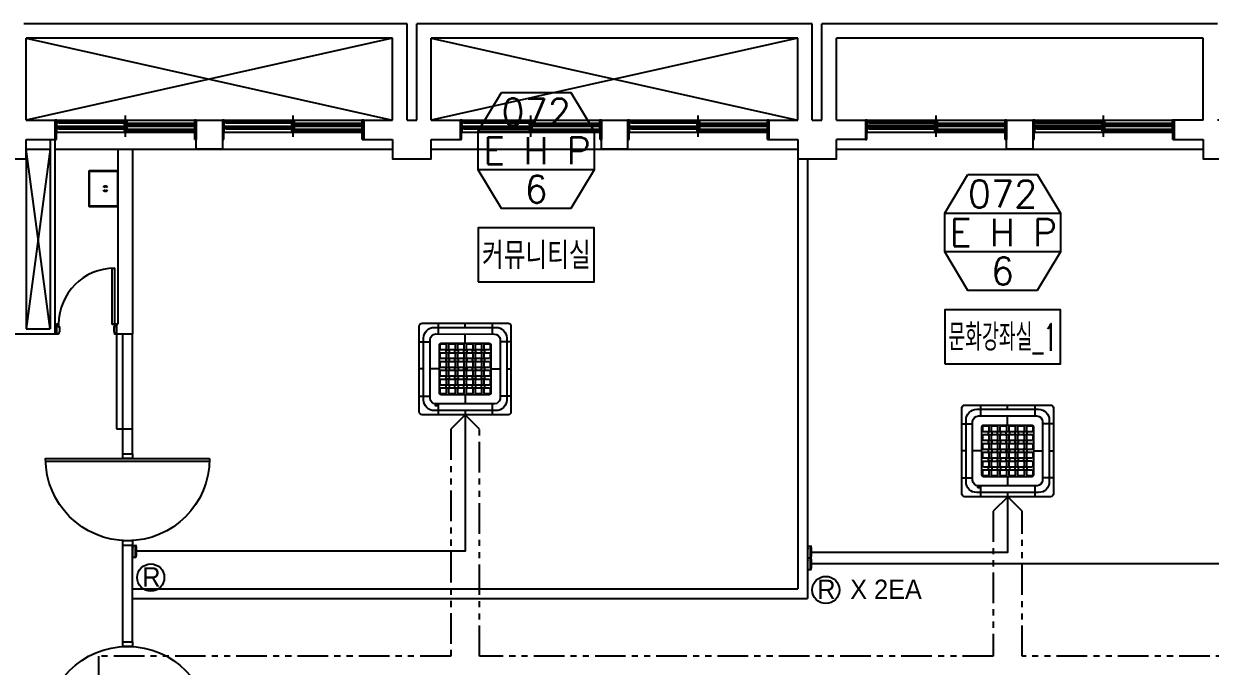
# Model space of a CAD drawing. Header units: millimetres. Extents: x -56261 to 196039, y 9480 to 100001.
# Drawn here: x 125410 to 137708, y 53523 to 60179 of the extents above; entities that cross this region are included whole.
import ezdxf
from ezdxf.enums import TextEntityAlignment as Align
from ezdxf.lldxf.tags import DXFTag

# ---------------------------------------------------------------- set-up
doc = ezdxf.new("R2010")
doc.units = ezdxf.units.MM
doc.linetypes.add('PHANTOM', pattern=[25, 20, -1, 1, -1, 1, -1])
doc.linetypes.add('PHANTOM2', pattern=[31.75, 15.875, -3.175, 3.175, -3.175, 3.175, -3.175])
for name, color, linetype in [('DVM_INDOOR', 7, 'Continuous'), ('DVM_INOUT_MARK', 2, 'Continuous'), ('DVM_INOUT_NAME', 7, 'Continuous'), ('PLAN', 9, 'Continuous'), ('SS-유선리모컨', 171, 'Continuous'), ('SS-제어선', 61, 'PHANTOM'), ('SS-통신선', 181, 'CENTER2')]:
    doc.layers.add(name, color=color, linetype=linetype)
doc.styles.add('DVM_DEFAULT', font='romans.shx', dxfattribs={"bigfont": 'whgtxt.shx'})
doc.styles.add('삼성전자', font='')
doc.styles.get('삼성전자').set_extended_font_data('Gulim')
tags = doc.linetypes.add('CENTER2', pattern=[28.575, 19.05, -3.175, 3.175, -3.175]).pattern_tags.tags
tags[10:11] = [DXFTag(74, 4), DXFTag(75, 0), DXFTag(340, '0'), DXFTag(46, 1.0), DXFTag(50, 0.0), DXFTag(44, 0.0), DXFTag(45, 0.0)]
tags[8:9] = [DXFTag(74, 4), DXFTag(75, 0), DXFTag(340, '0'), DXFTag(46, 1.0), DXFTag(50, 0.0), DXFTag(44, 0.0), DXFTag(45, 0.0)]
tags[6:7] = [DXFTag(74, 4), DXFTag(75, 0), DXFTag(340, '0'), DXFTag(46, 1.0), DXFTag(50, 0.0), DXFTag(44, 0.0), DXFTag(45, 0.0)]
tags[4:5] = [DXFTag(74, 4), DXFTag(75, 0), DXFTag(340, '0'), DXFTag(46, 1.0), DXFTag(50, 0.0), DXFTag(44, 0.0), DXFTag(45, 0.0)]

# ---------------------------------------------------------------- blocks, each defined once
blk = doc.blocks.new('ID_C_G4_T')
at = {"layer": 'DVM_INDOOR', "color": 0}
for p, q in [((-280, 475), (-280, 363)), ((0, 431), (0, 475)), ((280, 475), (280, 362)), ((-475, 280), (-362, 280)), ((0, 268), (0, 362)), ((475, 280), (362, 280)), ((-267, 0), (-363, 0)), ((-431, 0), (-473, 0)), ((267, 0), (362, 0)), ((431, 0), (475, 0)), ((-475, -280), (-362, -280)), ((-280, -362), (-280, -475)), ((0, -267), (0, -362)), ((281, -362), (280, -475)), ((475, -280), (362, -280)), ((0, -431), (0, -475))]:
    blk.add_line(p, q, dxfattribs=at)
for points in [[(-445, 475), (445, 475, -0.414214), (475, 445), (475, -445, -0.414214), (445, -475), (-445, -475, -0.414214), (-475, -445), (-475, 445, -0.414214)], [(-321, 431), (321, 431, -0.414214), (431, 321), (431, -321, -0.414214), (321, -431), (-321, -431, -0.414214), (-431, -321), (-431, 321, -0.414214)], [(-304, 363), (304, 362, -0.356312), (362, 308), (362, -310, -0.324549), (309, -362), (-304, -362, -0.384731), (-363, -304), (-363, 304, -0.377296)], [(-267, 249, -0.414214), (-249, 267), (249, 267, -0.414214), (267, 249), (267, -249, -0.414214), (249, -267), (-249, -267, -0.414214), (-267, -249)], [(-259, 247, -0.414214), (-246, 260), (-208, 260, -0.414214), (-195, 247), (-195, 211, -0.414214), (-208, 198), (-246, 198, -0.414214), (-259, 211)], [(-168, 247, -0.414214), (-155, 260), (-117, 260, -0.414214), (-104, 247), (-104, 211, -0.414214), (-117, 198), (-155, 198, -0.414214), (-168, 211)], [(-77, 248, -0.414214), (-64, 260), (-25, 260, -0.414214), (-13, 248), (-13, 211, -0.414214), (-25, 198), (-64, 198, -0.414214), (-77, 211)], [(15, 248, -0.414214), (27, 260), (66, 260, -0.414214), (79, 248), (79, 211, -0.414214), (66, 198), (27, 198, -0.414214), (15, 211)], [(106, 248, -0.414214), (119, 261), (157, 261, -0.414214), (170, 248), (170, 211, -0.414214), (157, 198), (119, 198, -0.414214), (106, 211)], [(197, 248, -0.414214), (210, 261), (248, 261, -0.414214), (261, 248), (261, 211, -0.414214), (248, 198), (210, 198, -0.414214), (197, 211)], [(-259, 156, -0.414214), (-246, 169), (-208, 169, -0.414214), (-195, 156), (-195, 119, -0.414214), (-208, 107), (-246, 107, -0.414214), (-259, 119)], [(-197, 194, -0.414214), (-191, 200), (-170, 200, -0.414214), (-165, 194), (-165, 173, -0.414214), (-170, 167), (-191, 167, -0.414214), (-197, 173)], [(-168, 156, -0.414214), (-155, 169), (-117, 169, -0.414214), (-104, 156), (-104, 119, -0.414214), (-117, 107), (-155, 107, -0.414214), (-168, 119)], [(-106, 194, -0.414214), (-100, 200), (-79, 200, -0.414214), (-73, 194), (-73, 173, -0.414214), (-79, 167), (-100, 167, -0.414214), (-106, 173)], [(-77, 156, -0.414214), (-64, 169), (-25, 169, -0.414214), (-13, 156), (-13, 120, -0.414214), (-25, 107), (-64, 107, -0.414214), (-77, 120)], [(-15, 194, -0.414214), (-9, 200), (12, 200, -0.414214), (18, 194), (18, 173, -0.414214), (12, 167), (-9, 167, -0.414214), (-15, 173)], [(15, 156, -0.414214), (27, 169), (66, 169, -0.414214), (79, 156), (79, 120, -0.414214), (66, 107), (27, 107, -0.414214), (15, 120)], [(77, 194, -0.414214), (82, 200), (103, 200, -0.414214), (109, 194), (109, 173, -0.414214), (103, 167), (82, 167, -0.414214), (77, 173)], [(106, 157, -0.414214), (119, 169), (157, 169, -0.414214), (170, 157), (170, 120, -0.414214), (157, 107), (119, 107, -0.414214), (106, 120)], [(168, 194, -0.414214), (174, 200), (195, 200, -0.414214), (200, 194), (200, 173, -0.414214), (195, 167), (174, 167, -0.414214), (168, 173)], [(197, 157, -0.414214), (210, 169), (248, 169, -0.414214), (261, 157), (261, 120, -0.414214), (248, 107), (210, 107, -0.414214), (197, 120)], [(-259, 65, -0.414214), (-246, 78), (-208, 78, -0.414214), (-195, 65), (-195, 28, -0.414214), (-208, 15), (-246, 15, -0.414214), (-259, 28)], [(-197, 103, -0.414214), (-191, 108), (-170, 108, -0.414214), (-165, 103), (-165, 82, -0.414214), (-170, 76), (-191, 76, -0.414214), (-197, 82)], [(-197, 11, -0.414214), (-191, 17), (-170, 17, -0.414214), (-165, 11), (-165, -10, -0.414214), (-170, -15), (-191, -15, -0.414214), (-197, -10)], [(-168, 65, -0.414214), (-155, 78), (-117, 78, -0.414214), (-104, 65), (-104, 28, -0.414214), (-117, 15), (-155, 15, -0.414214), (-168, 28)], [(-106, 103, -0.414214), (-100, 108), (-79, 108, -0.414214), (-73, 103), (-73, 82, -0.414214), (-79, 76), (-100, 76, -0.414214), (-106, 82)], [(-106, 11, -0.414214), (-100, 17), (-79, 17, -0.414214), (-73, 11), (-73, -10, -0.414214), (-79, -15), (-100, -15, -0.414214), (-106, -10)], [(-77, 65, -0.414214), (-64, 78), (-25, 78, -0.414214), (-13, 65), (-13, 28, -0.414214), (-25, 15), (-64, 15, -0.414214), (-77, 28)], [(-15, 103, -0.414214), (-9, 108), (12, 108, -0.414214), (18, 103), (18, 82, -0.414214), (12, 76), (-9, 76, -0.414214), (-15, 82)], [(-15, 11, -0.414214), (-9, 17), (12, 17, -0.414214), (18, 11), (18, -10, -0.414214), (12, -15), (-9, -15, -0.414214), (-15, -10)], [(15, 65, -0.414214), (27, 78), (66, 78, -0.414214), (79, 65), (79, 28, -0.414214), (66, 15), (27, 15, -0.414214), (15, 28)], [(77, 103, -0.414214), (82, 108), (103, 108, -0.414214), (109, 103), (109, 82, -0.414214), (103, 76), (82, 76, -0.414214), (77, 82)], [(77, 11, -0.414214), (82, 17), (103, 17, -0.414214), (109, 11), (109, -10, -0.414214), (103, -15), (82, -15, -0.414214), (77, -10)], [(106, 65, -0.414214), (119, 78), (157, 78, -0.414214), (170, 65), (170, 28, -0.414214), (157, 16), (119, 16, -0.414214), (106, 28)], [(168, 103, -0.414214), (174, 108), (195, 108, -0.414214), (200, 103), (200, 82, -0.414214), (195, 76), (174, 76, -0.414214), (168, 82)], [(168, 11, -0.414214), (174, 17), (195, 17, -0.414214), (200, 11), (200, -10, -0.414214), (195, -15), (174, -15, -0.414214), (168, -10)], [(197, 65, -0.414214), (210, 78), (248, 78, -0.414214), (261, 65), (261, 28, -0.414214), (248, 16), (210, 16, -0.414214), (197, 28)], [(-259, -26, -0.414214), (-246, -13), (-208, -13, -0.414214), (-195, -26), (-195, -63, -0.414214), (-208, -76), (-246, -76, -0.414214), (-259, -63)], [(-259, -117, -0.414214), (-246, -105), (-208, -105, -0.414214), (-195, -117), (-195, -154, -0.414214), (-208, -167), (-246, -167, -0.414214), (-259, -154)], [(-197, -80, -0.414214), (-191, -74), (-170, -74, -0.414214), (-165, -80), (-165, -101, -0.414214), (-170, -107), (-191, -107, -0.414214), (-197, -101)], [(-168, -26, -0.414214), (-155, -13), (-117, -13, -0.414214), (-104, -26), (-104, -63, -0.414214), (-117, -76), (-155, -76, -0.414214), (-168, -63)], [(-168, -117, -0.414214), (-155, -105), (-117, -105, -0.414214), (-104, -117), (-104, -154, -0.414214), (-117, -167), (-155, -167, -0.414214), (-168, -154)], [(-106, -80, -0.414214), (-100, -74), (-79, -74, -0.414214), (-73, -80), (-73, -101, -0.414214), (-79, -106), (-100, -106, -0.414214), (-106, -101)], [(-77, -26, -0.414214), (-64, -13), (-25, -13, -0.414214), (-13, -26), (-13, -63, -0.414214), (-25, -76), (-64, -76, -0.414214), (-77, -63)], [(-77, -117, -0.414214), (-64, -105), (-25, -105, -0.414214), (-13, -117), (-13, -154, -0.414214), (-25, -167), (-64, -167, -0.414214), (-77, -154)], [(-15, -80, -0.414214), (-9, -74), (12, -74, -0.414214), (18, -80), (18, -101, -0.414214), (12, -107), (-9, -107, -0.414214), (-15, -101)], [(15, -26, -0.414214), (27, -13), (66, -13, -0.414214), (79, -26), (79, -63, -0.414214), (66, -76), (27, -76, -0.414214), (15, -63)], [(15, -117, -0.414214), (27, -105), (66, -105, -0.414214), (79, -117), (79, -154, -0.414214), (66, -167), (27, -167, -0.414214), (15, -154)], [(77, -80, -0.414214), (82, -74), (103, -74, -0.414214), (109, -80), (109, -101, -0.414214), (103, -107), (82, -107, -0.414214), (77, -101)], [(106, -26, -0.414214), (119, -13), (157, -13, -0.414214), (170, -26), (170, -63, -0.414214), (157, -75), (119, -75, -0.414214), (106, -63)], [(106, -117, -0.414214), (119, -104), (157, -104, -0.414214), (170, -117), (170, -154, -0.414214), (157, -167), (119, -167, -0.414214), (106, -154)], [(168, -80, -0.414214), (174, -74), (195, -74, -0.414214), (200, -80), (200, -101, -0.414214), (195, -106), (174, -106, -0.414214), (168, -101)], [(197, -26, -0.414214), (210, -13), (248, -13, -0.414214), (261, -26), (261, -63, -0.414214), (248, -75), (210, -75, -0.414214), (197, -63)], [(197, -117, -0.414214), (210, -104), (248, -104, -0.414214), (261, -117), (261, -154, -0.414214), (248, -167), (210, -167, -0.414214), (197, -154)], [(-259, -208, -0.414214), (-246, -196), (-208, -196, -0.414214), (-195, -208), (-195, -245, -0.414214), (-208, -258), (-246, -258, -0.414214), (-259, -245)], [(-197, -171, -0.414214), (-191, -165), (-170, -165, -0.414214), (-165, -171), (-165, -192, -0.414214), (-170, -198), (-191, -198, -0.414214), (-197, -192)], [(-168, -208, -0.414214), (-155, -196), (-117, -196, -0.414214), (-104, -208), (-104, -245, -0.414214), (-117, -258), (-155, -258, -0.414214), (-168, -245)], [(-106, -171, -0.414214), (-100, -165), (-79, -165, -0.414214), (-73, -171), (-73, -192, -0.414214), (-79, -198), (-100, -198, -0.414214), (-106, -192)], [(-77, -208, -0.414214), (-64, -196), (-25, -196, -0.414214), (-13, -208), (-13, -245, -0.414214), (-25, -258), (-64, -258, -0.414214), (-77, -245)], [(-15, -171, -0.414214), (-9, -165), (12, -165, -0.414214), (18, -171), (18, -192, -0.414214), (12, -198), (-9, -198, -0.414214), (-15, -192)], [(15, -208, -0.414214), (27, -196), (66, -196, -0.414214), (79, -208), (79, -245, -0.414214), (66, -258), (27, -258, -0.414214), (15, -245)], [(77, -171, -0.414214), (82, -165), (103, -165, -0.414214), (109, -171), (109, -192, -0.414214), (103, -198), (82, -198, -0.414214), (77, -192)], [(106, -208, -0.414214), (119, -195), (157, -195, -0.414214), (170, -208), (170, -245, -0.414214), (157, -258), (119, -258, -0.414214), (106, -245)], [(168, -171, -0.414214), (174, -165), (195, -165, -0.414214), (200, -171), (200, -192, -0.414214), (195, -198), (174, -198, -0.414214), (168, -192)], [(197, -208, -0.414214), (210, -195), (248, -195, -0.414214), (261, -208), (261, -245, -0.414214), (248, -258), (210, -258, -0.414214), (197, -245)], [(-308, -366, -0.414214), (-307, -365), (-289, -365, -0.414214), (-288, -366), (-288, -380, -0.414214), (-289, -381), (-307, -381, -0.414214), (-308, -380)]]:
    blk.add_lwpolyline(points, format="xyb", close=True, dxfattribs=at)
at = {"layer": 'DVM_INDOOR', "color": 252}
for points in [[(0, 0), (-15, 0)], [(0, 0), (0, -15)]]:
    blk.add_lwpolyline(points, dxfattribs=at)
blk = doc.blocks.new('INOUT_MARK')
at = {"layer": 'DVM_INOUT_MARK', "color": 0}
for p, q in [((-600, 1560), (600, 1560)), ((600, 1160), (-600, 1160))]:
    blk.add_line(p, q, dxfattribs=at)
blk.add_lwpolyline([(-360, 1960), (360, 1960), (600, 1560), (600, 1160), (360, 760), (-360, 760), (-600, 1160), (-600, 1560), (-360, 1960)], dxfattribs=at)
at = {"layer": 'DVM_INOUT_NAME'}
blk.add_lwpolyline([(-600, 0), (600, 0), (600, 560), (-600, 560)], close=True, dxfattribs=at)
at = {"layer": 'DVM_INOUT_MARK', "color": 0, "style": 'DVM_DEFAULT'}
for tag, p in [('CAP', (0, 1760)), ('NO', (0, 960))]:
    blk.add_attdef(tag, text='', height=280, dxfattribs=at).set_placement(p, align=Align.MIDDLE_CENTER)
for tag, width, p, p2 in [('MNAME', 0.53094, (-549, 1220), (563, 1220)), ('QTY', 0.517418, (710, 1220), (1089, 1220))]:
    blk.add_attdef(tag, text='', height=280, dxfattribs=dict(at, width=width)).set_placement(p, p2, align=Align.FIT)
at = {"layer": 'DVM_INOUT_NAME', "style": 'DVM_DEFAULT', "width": 1.097081}
blk.add_attdef('INAME', text='', height=280, dxfattribs=at).set_placement((-562, 134), (564, 134), align=Align.FIT)
blk = doc.blocks.new('유선리모컨-윗면도')
at = {"layer": 'SS-유선리모컨'}
for p, q in [((-152, 0), (-152, -92)), ((152, 0), (-152, 0)), ((-103, 0), (-103, -8)), ((-76, 0), (-76, -8)), ((76, 0), (76, -8)), ((103, 0), (103, -8)), ((152, 0), (152, -92)), ((152, -70), (-152, -70)), ((-116, -82), (-152, -82)), ((-144, -92), (-144, -82)), ((-116, -92), (-144, -92)), ((-97, -90), (-123, -90)), ((-116, -82), (-116, -95)), ((0, -85), (-116, -85)), ((-116, -87), (-105, -87)), ((-116, -93), (-105, -93)), ((116, -95), (-116, -95)), ((-105, -87), (-105, -93)), ((-105, -88), (-105, -93)), ((-101, -9), (-89, -9)), ((-89, -9), (-77, -9)), ((0, -85), (116, -85)), ((89, -9), (77, -9)), ((101, -9), (89, -9)), ((97, -90), (123, -90)), ((105, -87), (105, -93)), ((116, -87), (105, -87)), ((116, -93), (105, -93)), ((116, -82), (152, -82)), ((116, -82), (116, -95)), ((116, -92), (144, -92)), ((144, -92), (144, -82))]:
    blk.add_line(p, q, dxfattribs=at)
for centre, radius, start, end in [((-148, -92), 3, 180, 239.7113), ((-132, -64), 36, 239.7113, 262.5886), ((0, 1996), 2096, 266.2731, 270), ((0, 1996), 2100, 266.2731, 270), ((-101, -8), 1.5, 180, 270), ((-77, -8), 1.5, 270, 0), ((0, 1996), 2096, 270, 273.7269), ((0, 1996), 2100, 270, 273.7269), ((77, -8), 1.5, 180, 270), ((101, -8), 1.5, 270, 0), ((132, -64), 36, 277.4114, 300.2887), ((148, -92), 3, 300.2887, 0)]:
    blk.add_arc(centre, radius, start, end, dxfattribs=at)

msp = doc.modelspace()

# ---------------------------------------------------------------- linework, layer by layer
at = {"layer": 'PLAN'}
for p, q in [((129383.4, 60178.8), (125409.9, 60178.8)), ((129383.4, 59178.8), (129383.4, 60178.8)), ((133583.4, 60178.8), (129483.4, 60178.8)), ((129483.4, 59178.8), (129483.4, 60178.8)), ((133583.4, 59178.8), (133583.4, 60178.8)), ((137783.4, 60178.8), (133683.4, 60178.8)), ((133683.4, 59178.8), (133683.4, 60178.8)), ((129233.4, 60028.8), (125433.4, 60028.8)), ((125433.4, 59178.8), (125433.4, 60028.8)), ((129233.4, 60028.8), (125433.4, 59178.8)), ((125433.4, 60028.8), (129233.4, 59178.8)), ((129233.4, 59178.8), (129233.4, 60028.8)), ((133433.4, 60028.8), (129633.4, 60028.8)), ((129633.4, 59178.8), (129633.4, 60028.8)), ((133433.4, 60028.8), (129633.4, 59178.8)), ((129633.4, 60028.8), (133433.4, 59178.8)), ((133433.4, 59178.8), (133433.4, 60028.8)), ((137633.4, 60028.8), (133833.4, 60028.8)), ((133833.4, 59178.8), (133833.4, 60028.8)), ((137633.4, 59178.8), (137633.4, 60028.8)), ((125433.4, 59178.8), (129233.4, 59178.8)), ((125733.4, 59178.8), (125733.4, 58978.8)), ((125752.9, 59178.8), (127178.3, 59178.8)), ((125772.4, 59168.3), (126453.4, 59168.3)), ((125772.4, 59159.5), (126453.4, 59159.5)), ((126465.6, 59007.8), (126465.6, 59227.9)), ((127197.8, 59178.8), (127197.8, 58978.8)), ((127469, 59178.8), (127469, 58978.8)), ((127488.5, 59178.8), (128913.9, 59178.8)), ((127508, 59168.3), (128189, 59168.3)), ((127508, 59159.5), (128189, 59159.5)), ((128201.2, 59007.8), (128201.2, 59227.9)), ((128933.4, 59178.8), (128933.4, 58978.8)), ((128933.4, 58978.8), (128933.4, 59178.8)), ((129383.4, 59178.8), (129483.4, 59178.8)), ((129633.4, 59178.8), (133433.4, 59178.8)), ((129933.4, 59178.8), (129933.4, 58978.8)), ((129952.9, 59178.8), (131378.3, 59178.8)), ((129972.4, 59168.3), (130653.4, 59168.3)), ((129972.4, 59159.5), (130653.4, 59159.5)), ((130665.6, 59007.8), (130665.6, 59227.9)), ((131397.8, 59178.8), (131397.8, 58978.8)), ((131669, 59178.8), (131669, 58978.8)), ((131688.5, 59178.8), (133113.9, 59178.8)), ((131708, 59168.3), (132389, 59168.3)), ((131708, 59159.5), (132389, 59159.5)), ((132401.2, 59007.8), (132401.2, 59227.9)), ((133133.4, 59178.8), (133133.4, 58978.8)), ((133133.4, 58978.8), (133133.4, 59178.8)), ((133583.4, 59178.8), (133683.4, 59178.8)), ((133833.4, 59178.8), (134133.4, 59178.8)), ((134133.4, 59178.8), (134133.4, 58978.8)), ((134133.4, 59178.8), (134133.4, 58978.8)), ((134152.9, 59178.8), (135578.3, 59178.8)), ((134172.4, 59168.3), (134853.4, 59168.3)), ((134172.4, 59159.5), (134853.4, 59159.5)), ((134865.6, 59007.8), (134865.6, 59227.9)), ((135597.8, 59178.8), (135597.8, 58978.8)), ((135869, 59178.8), (135869, 58978.8)), ((135888.5, 59178.8), (137313.9, 59178.8)), ((135908, 59168.3), (136589, 59168.3)), ((135908, 59159.5), (136589, 59159.5)), ((136601.2, 59007.8), (136601.2, 59227.9)), ((137633.4, 59178.8), (137333.4, 59178.8)), ((137333.4, 59178.8), (137333.4, 58978.8)), ((137333.4, 59178.8), (137333.4, 58978.8)), ((137333.4, 58978.8), (137333.4, 59178.8)), ((125748, 58978.8), (125748, 59056.9)), ((125752.9, 59117.8), (127178.3, 59117.8)), ((125752.9, 59056.9), (127178.3, 59056.9)), ((125772.4, 59150.7), (126453.4, 59150.7)), ((125772.4, 59107.3), (126453.4, 59107.3)), ((125772.4, 59098.5), (126453.4, 59098.5)), ((125772.4, 59089.7), (126453.4, 59089.7)), ((126477.8, 59148.6), (127158.8, 59148.6)), ((126477.8, 59139.8), (127158.8, 59139.8)), ((126477.8, 59131), (127158.8, 59131)), ((126477.8, 59087.6), (127158.8, 59087.6)), ((126477.8, 59078.8), (127158.8, 59078.8)), ((126477.8, 59070), (127158.8, 59070)), ((127183.2, 58978.8), (127183.2, 59056.9)), ((127483.6, 58978.8), (127483.6, 59056.9)), ((127488.5, 59117.8), (128913.9, 59117.8)), ((127488.5, 59056.9), (128913.9, 59056.9)), ((127508, 59150.7), (128189, 59150.7)), ((127508, 59107.3), (128189, 59107.3)), ((127508, 59098.5), (128189, 59098.5)), ((127508, 59089.7), (128189, 59089.7)), ((128213.4, 59148.6), (128894.4, 59148.6)), ((128213.4, 59139.8), (128894.4, 59139.8)), ((128213.4, 59131), (128894.4, 59131)), ((128213.4, 59087.6), (128894.4, 59087.6)), ((128213.4, 59078.8), (128894.4, 59078.8)), ((128213.4, 59070), (128894.4, 59070)), ((128918.8, 58978.8), (128918.8, 59056.9)), ((129948, 58978.8), (129948, 59056.9)), ((129952.9, 59117.8), (131378.3, 59117.8)), ((129952.9, 59056.9), (131378.3, 59056.9)), ((129972.4, 59150.7), (130653.4, 59150.7)), ((129972.4, 59107.3), (130653.4, 59107.3)), ((129972.4, 59098.5), (130653.4, 59098.5)), ((129972.4, 59089.7), (130653.4, 59089.7)), ((130677.8, 59148.6), (131358.8, 59148.6)), ((130677.8, 59139.8), (131358.8, 59139.8)), ((130677.8, 59131), (131358.8, 59131)), ((130677.8, 59087.6), (131358.8, 59087.6)), ((130677.8, 59078.8), (131358.8, 59078.8)), ((130677.8, 59070), (131358.8, 59070)), ((131383.2, 58978.8), (131383.2, 59056.9)), ((131683.6, 58978.8), (131683.6, 59056.9)), ((131688.5, 59117.8), (133113.9, 59117.8)), ((131688.5, 59056.9), (133113.9, 59056.9)), ((131708, 59150.7), (132389, 59150.7)), ((131708, 59107.3), (132389, 59107.3)), ((131708, 59098.5), (132389, 59098.5)), ((131708, 59089.7), (132389, 59089.7)), ((132413.4, 59148.6), (133094.4, 59148.6)), ((132413.4, 59139.8), (133094.4, 59139.8)), ((132413.4, 59131), (133094.4, 59131)), ((132413.4, 59087.6), (133094.4, 59087.6)), ((132413.4, 59078.8), (133094.4, 59078.8)), ((132413.4, 59070), (133094.4, 59070)), ((133118.8, 58978.8), (133118.8, 59056.9)), ((134133.4, 59128.8), (135597.8, 59128.8)), ((134148, 58978.8), (134148, 59056.9)), ((134152.9, 59117.8), (135578.3, 59117.8)), ((134152.9, 59056.9), (135578.3, 59056.9)), ((134172.4, 59150.7), (134853.4, 59150.7)), ((134172.4, 59107.3), (134853.4, 59107.3)), ((134172.4, 59098.5), (134853.4, 59098.5)), ((134172.4, 59089.7), (134853.4, 59089.7)), ((134877.8, 59148.6), (135558.8, 59148.6)), ((134877.8, 59139.8), (135558.8, 59139.8)), ((134877.8, 59131), (135558.8, 59131)), ((134877.8, 59087.6), (135558.8, 59087.6)), ((134877.8, 59078.8), (135558.8, 59078.8)), ((134877.8, 59070), (135558.8, 59070)), ((135583.2, 58978.8), (135583.2, 59056.9)), ((135869, 59128.8), (137333.4, 59128.8)), ((135883.6, 58978.8), (135883.6, 59056.9)), ((135888.5, 59117.8), (137313.9, 59117.8)), ((135888.5, 59056.9), (137313.9, 59056.9)), ((135908, 59150.7), (136589, 59150.7)), ((135908, 59107.3), (136589, 59107.3)), ((135908, 59098.5), (136589, 59098.5)), ((135908, 59089.7), (136589, 59089.7)), ((136613.4, 59148.6), (137294.4, 59148.6)), ((136613.4, 59139.8), (137294.4, 59139.8)), ((136613.4, 59131), (137294.4, 59131)), ((136613.4, 59087.6), (137294.4, 59087.6)), ((136613.4, 59078.8), (137294.4, 59078.8)), ((136613.4, 59070), (137294.4, 59070)), ((137318.8, 58978.8), (137318.8, 59056.9)), ((125433.4, 58978.8), (125748, 58978.8)), ((125683.4, 58978.8), (125683.4, 57016.8)), ((125733.4, 58978.8), (125733.4, 56966.8)), ((127183.2, 58978.8), (127197.8, 58978.8)), ((127469, 58978.8), (127483.6, 58978.8)), ((128918.8, 58978.8), (129233.4, 58978.8)), ((129633.4, 58978.8), (129948, 58978.8)), ((131383.2, 58978.8), (131397.8, 58978.8)), ((131669, 58978.8), (131683.6, 58978.8)), ((133118.8, 58978.8), (133433.4, 58978.8)), ((134133.4, 58978.8), (133833.4, 58978.8)), ((134133.4, 58978.8), (134148, 58978.8)), ((135583.2, 58978.8), (135597.8, 58978.8)), ((135583.2, 58978.8), (135597.8, 58978.8)), ((135869, 58978.8), (135883.6, 58978.8)), ((135869, 58978.8), (135883.6, 58978.8)), ((137318.8, 58978.8), (137633.4, 58978.8)), ((125433.4, 58878.8), (125683.4, 58878.8)), ((125683.4, 57016.8), (125433.4, 58878.8)), ((125683.4, 58878.8), (125433.4, 57016.8)), ((125433.4, 58878.8), (125433.4, 57016.8)), ((125733.4, 58878.8), (129233.4, 58878.8)), ((126386.7, 58878.8), (126386.7, 57066.8)), ((126536.7, 58878.8), (126536.7, 56966.8)), ((129633.4, 58878.8), (133433.4, 58878.8)), ((133833.4, 58878.8), (137633.4, 58878.8)), ((133433.4, 58778.8), (133433.4, 54326.2)), ((133533.4, 58778.8), (133533.4, 54226.2)), ((125733.4, 57066.8), (125771.9, 57066.8)), ((125771.9, 57066.8), (125752.2, 57066.8)), ((126325.9, 57066.8), (126386.7, 57066.8)), ((126370.9, 57066.8), (126325.9, 57066.8)), ((126370.9, 57066.8), (126370.9, 56966.8)), ((125076.4, 56966.8), (125733.4, 56966.8)), ((125433.4, 57016.8), (125683.4, 57016.8)), ((125733.4, 56966.8), (125771.9, 56966.8)), ((125752.2, 56966.8), (125771.9, 56966.8)), ((126351.2, 56966.8), (126536.7, 56966.8)), ((126351.2, 56966.8), (126370.9, 56966.8)), ((126351.2, 56966.8), (126370.9, 56966.8)), ((126370.9, 56966.8), (126351.2, 56966.8)), ((126370.9, 56966.8), (126370.9, 55981.5)), ((126436.7, 55723.5), (126436.7, 56966.8)), ((126536.7, 55723.5), (126536.7, 56966.8)), ((126370.9, 55981.5), (126536.7, 55981.5)), ((125637.1, 55648.5), (127336.3, 55648.5)), ((126436.7, 53777.4), (126436.7, 54775)), ((126536.7, 53777.4), (126536.7, 54775)), ((126536.7, 54326.2), (133433.4, 54326.2)), ((126536.7, 54226.2), (133533.4, 54226.2))]:
    msp.add_line(p, q, dxfattribs=at)
for points in [[(125033.4, 59178.8), (125033.4, 58778.8), (125433.4, 58778.8), (125433.4, 58978.8)], [(125752.9, 59117.8), (125752.9, 59149.7), (125743.2, 59149.7), (125743.2, 59169.2), (125752.9, 59169.2), (125752.9, 59178.8), (125733.4, 59178.8), (125733.4, 59117.8), (125752.9, 59117.8)], [(127178.3, 59178.8), (127178.3, 59149.7), (127188, 59149.7), (127188, 59130.2), (127178.3, 59130.2), (127178.3, 59117.8), (127197.8, 59117.8), (127197.8, 59178.8), (127178.3, 59178.8)], [(127488.5, 59117.8), (127488.5, 59149.7), (127478.8, 59149.7), (127478.8, 59169.2), (127488.5, 59169.2), (127488.5, 59178.8), (127469, 59178.8), (127469, 59117.8), (127488.5, 59117.8)], [(128913.9, 59178.8), (128913.9, 59149.7), (128923.6, 59149.7), (128923.6, 59130.2), (128913.9, 59130.2), (128913.9, 59117.8), (128933.4, 59117.8), (128933.4, 59178.8), (128913.9, 59178.8)], [(129952.9, 59117.8), (129952.9, 59149.7), (129943.2, 59149.7), (129943.2, 59169.2), (129952.9, 59169.2), (129952.9, 59178.8), (129933.4, 59178.8), (129933.4, 59117.8), (129952.9, 59117.8)], [(131378.3, 59178.8), (131378.3, 59149.7), (131388, 59149.7), (131388, 59130.2), (131378.3, 59130.2), (131378.3, 59117.8), (131397.8, 59117.8), (131397.8, 59178.8), (131378.3, 59178.8)], [(131688.5, 59117.8), (131688.5, 59149.7), (131678.8, 59149.7), (131678.8, 59169.2), (131688.5, 59169.2), (131688.5, 59178.8), (131669, 59178.8), (131669, 59117.8), (131688.5, 59117.8)], [(133113.9, 59178.8), (133113.9, 59149.7), (133123.6, 59149.7), (133123.6, 59130.2), (133113.9, 59130.2), (133113.9, 59117.8), (133133.4, 59117.8), (133133.4, 59178.8), (133113.9, 59178.8)], [(134152.9, 59117.8), (134152.9, 59149.7), (134143.2, 59149.7), (134143.2, 59169.2), (134152.9, 59169.2), (134152.9, 59178.8), (134133.4, 59178.8), (134133.4, 59117.8), (134152.9, 59117.8)], [(135578.3, 59178.8), (135578.3, 59149.7), (135588, 59149.7), (135588, 59130.2), (135578.3, 59130.2), (135578.3, 59117.8), (135597.8, 59117.8), (135597.8, 59178.8), (135578.3, 59178.8)], [(135888.5, 59117.8), (135888.5, 59149.7), (135878.8, 59149.7), (135878.8, 59169.2), (135888.5, 59169.2), (135888.5, 59178.8), (135869, 59178.8), (135869, 59117.8), (135888.5, 59117.8)], [(137313.9, 59178.8), (137313.9, 59149.7), (137323.6, 59149.7), (137323.6, 59130.2), (137313.9, 59130.2), (137313.9, 59117.8), (137333.4, 59117.8), (137333.4, 59178.8), (137313.9, 59178.8)], [(137633.4, 58978.8), (137633.4, 58778.8), (138033.4, 58778.8), (138033.4, 59178.8), (137783.4, 59178.8)], [(125752.9, 59056.9), (125752.9, 59088.7), (125743.2, 59088.7), (125743.2, 59108.3), (125752.9, 59108.3), (125752.9, 59117.8), (125733.4, 59117.8), (125733.4, 59056.9), (125752.9, 59056.9)], [(127178.3, 59117.8), (127178.3, 59088.7), (127188, 59088.7), (127188, 59069.2), (127178.3, 59069.2), (127178.3, 59056.9), (127197.8, 59056.9), (127197.8, 59117.8), (127178.3, 59117.8)], [(127488.5, 59056.9), (127488.5, 59088.7), (127478.8, 59088.7), (127478.8, 59108.3), (127488.5, 59108.3), (127488.5, 59117.8), (127469, 59117.8), (127469, 59056.9), (127488.5, 59056.9)], [(128913.9, 59117.8), (128913.9, 59088.7), (128923.6, 59088.7), (128923.6, 59069.2), (128913.9, 59069.2), (128913.9, 59056.9), (128933.4, 59056.9), (128933.4, 59117.8), (128913.9, 59117.8)], [(129952.9, 59056.9), (129952.9, 59088.7), (129943.2, 59088.7), (129943.2, 59108.3), (129952.9, 59108.3), (129952.9, 59117.8), (129933.4, 59117.8), (129933.4, 59056.9), (129952.9, 59056.9)], [(131378.3, 59117.8), (131378.3, 59088.7), (131388, 59088.7), (131388, 59069.2), (131378.3, 59069.2), (131378.3, 59056.9), (131397.8, 59056.9), (131397.8, 59117.8), (131378.3, 59117.8)], [(131688.5, 59056.9), (131688.5, 59088.7), (131678.8, 59088.7), (131678.8, 59108.3), (131688.5, 59108.3), (131688.5, 59117.8), (131669, 59117.8), (131669, 59056.9), (131688.5, 59056.9)], [(133113.9, 59117.8), (133113.9, 59088.7), (133123.6, 59088.7), (133123.6, 59069.2), (133113.9, 59069.2), (133113.9, 59056.9), (133133.4, 59056.9), (133133.4, 59117.8), (133113.9, 59117.8)], [(134152.9, 59056.9), (134152.9, 59088.7), (134143.2, 59088.7), (134143.2, 59108.3), (134152.9, 59108.3), (134152.9, 59117.8), (134133.4, 59117.8), (134133.4, 59056.9), (134152.9, 59056.9)], [(135578.3, 59117.8), (135578.3, 59088.7), (135588, 59088.7), (135588, 59069.2), (135578.3, 59069.2), (135578.3, 59056.9), (135597.8, 59056.9), (135597.8, 59117.8), (135578.3, 59117.8)], [(135888.5, 59056.9), (135888.5, 59088.7), (135878.8, 59088.7), (135878.8, 59108.3), (135888.5, 59108.3), (135888.5, 59117.8), (135869, 59117.8), (135869, 59056.9), (135888.5, 59056.9)], [(137313.9, 59117.8), (137313.9, 59088.7), (137323.6, 59088.7), (137323.6, 59069.2), (137313.9, 59069.2), (137313.9, 59056.9), (137333.4, 59056.9), (137333.4, 59117.8), (137313.9, 59117.8)], [(129233.4, 58978.8), (129233.4, 58778.8), (129633.4, 58778.8), (129633.4, 58978.8)], [(133433.4, 58978.8), (133433.4, 58778.8), (133833.4, 58778.8), (133833.4, 58978.8)]]:
    msp.add_lwpolyline(points, dxfattribs=at)
for points in [[(125748, 59168.3), (125772.4, 59168.3), (125772.4, 59150.7), (125748, 59150.7)], [(126453.4, 59168.3), (126477.8, 59168.3), (126477.8, 59150.7), (126453.4, 59150.7)], [(127197.8, 59178.8), (127469, 59178.8), (127469, 58878.8), (127197.8, 58878.8)], [(127483.6, 59168.3), (127508, 59168.3), (127508, 59150.7), (127483.6, 59150.7)], [(128189, 59168.3), (128213.4, 59168.3), (128213.4, 59150.7), (128189, 59150.7)], [(129948, 59168.3), (129972.4, 59168.3), (129972.4, 59150.7), (129948, 59150.7)], [(130653.4, 59168.3), (130677.8, 59168.3), (130677.8, 59150.7), (130653.4, 59150.7)], [(131397.8, 59178.8), (131669, 59178.8), (131669, 58878.8), (131397.8, 58878.8)], [(131683.6, 59168.3), (131708, 59168.3), (131708, 59150.7), (131683.6, 59150.7)], [(132389, 59168.3), (132413.4, 59168.3), (132413.4, 59150.7), (132389, 59150.7)], [(134148, 59168.3), (134172.4, 59168.3), (134172.4, 59150.7), (134148, 59150.7)], [(134853.4, 59168.3), (134877.8, 59168.3), (134877.8, 59150.7), (134853.4, 59150.7)], [(135597.8, 59178.8), (135869, 59178.8), (135869, 58878.8), (135597.8, 58878.8)], [(135883.6, 59168.3), (135908, 59168.3), (135908, 59150.7), (135883.6, 59150.7)], [(136589, 59168.3), (136613.4, 59168.3), (136613.4, 59150.7), (136589, 59150.7)], [(125748, 59107.3), (125772.4, 59107.3), (125772.4, 59089.7), (125748, 59089.7)], [(126453.4, 59148.6), (126477.8, 59148.6), (126477.8, 59131), (126453.4, 59131)], [(126453.4, 59107.3), (126477.8, 59107.3), (126477.8, 59089.7), (126453.4, 59089.7)], [(126453.4, 59087.6), (126477.8, 59087.6), (126477.8, 59070), (126453.4, 59070)], [(127158.8, 59148.6), (127183.2, 59148.6), (127183.2, 59131), (127158.8, 59131)], [(127158.8, 59087.6), (127183.2, 59087.6), (127183.2, 59070), (127158.8, 59070)], [(127483.6, 59107.3), (127508, 59107.3), (127508, 59089.7), (127483.6, 59089.7)], [(128189, 59148.6), (128213.4, 59148.6), (128213.4, 59131), (128189, 59131)], [(128189, 59107.3), (128213.4, 59107.3), (128213.4, 59089.7), (128189, 59089.7)], [(128189, 59087.6), (128213.4, 59087.6), (128213.4, 59070), (128189, 59070)], [(128894.4, 59148.6), (128918.8, 59148.6), (128918.8, 59131), (128894.4, 59131)], [(128894.4, 59087.6), (128918.8, 59087.6), (128918.8, 59070), (128894.4, 59070)], [(129948, 59107.3), (129972.4, 59107.3), (129972.4, 59089.7), (129948, 59089.7)], [(130653.4, 59148.6), (130677.8, 59148.6), (130677.8, 59131), (130653.4, 59131)], [(130653.4, 59107.3), (130677.8, 59107.3), (130677.8, 59089.7), (130653.4, 59089.7)], [(130653.4, 59087.6), (130677.8, 59087.6), (130677.8, 59070), (130653.4, 59070)], [(131358.8, 59148.6), (131383.2, 59148.6), (131383.2, 59131), (131358.8, 59131)], [(131358.8, 59087.6), (131383.2, 59087.6), (131383.2, 59070), (131358.8, 59070)], [(131683.6, 59107.3), (131708, 59107.3), (131708, 59089.7), (131683.6, 59089.7)], [(132389, 59148.6), (132413.4, 59148.6), (132413.4, 59131), (132389, 59131)], [(132389, 59107.3), (132413.4, 59107.3), (132413.4, 59089.7), (132389, 59089.7)], [(132389, 59087.6), (132413.4, 59087.6), (132413.4, 59070), (132389, 59070)], [(133094.4, 59148.6), (133118.8, 59148.6), (133118.8, 59131), (133094.4, 59131)], [(133094.4, 59087.6), (133118.8, 59087.6), (133118.8, 59070), (133094.4, 59070)], [(134148, 59107.3), (134172.4, 59107.3), (134172.4, 59089.7), (134148, 59089.7)], [(134853.4, 59148.6), (134877.8, 59148.6), (134877.8, 59131), (134853.4, 59131)], [(134853.4, 59107.3), (134877.8, 59107.3), (134877.8, 59089.7), (134853.4, 59089.7)], [(134853.4, 59087.6), (134877.8, 59087.6), (134877.8, 59070), (134853.4, 59070)], [(135558.8, 59148.6), (135583.2, 59148.6), (135583.2, 59131), (135558.8, 59131)], [(135558.8, 59087.6), (135583.2, 59087.6), (135583.2, 59070), (135558.8, 59070)], [(135883.6, 59107.3), (135908, 59107.3), (135908, 59089.7), (135883.6, 59089.7)], [(136589, 59148.6), (136613.4, 59148.6), (136613.4, 59131), (136589, 59131)], [(136589, 59107.3), (136613.4, 59107.3), (136613.4, 59089.7), (136589, 59089.7)], [(136589, 59087.6), (136613.4, 59087.6), (136613.4, 59070), (136589, 59070)], [(137294.4, 59148.6), (137318.8, 59148.6), (137318.8, 59131), (137294.4, 59131)], [(137294.4, 59087.6), (137318.8, 59087.6), (137318.8, 59070), (137294.4, 59070)], [(126351.2, 57066.8), (126325.9, 57066.8), (126325.9, 57646.1), (126351.2, 57646.1)], [(125757.8, 56966.8), (125752.2, 56966.8), (125752.2, 57066.8), (125757.8, 57066.8), (125771.9, 57066.8), (125771.9, 57038.6), (125780.3, 57038.6), (125780.3, 56994.9), (125771.9, 56966.8), (125771.9, 56966.8)], [(126365.3, 56966.8), (126370.9, 56966.8), (126370.9, 57066.8), (126365.3, 57066.8), (126351.2, 57066.8), (126351.2, 57038.6), (126342.8, 57038.6), (126342.8, 56994.9), (126351.2, 56966.8), (126351.2, 56966.8)], [(126436.7, 55723.5), (126536.7, 55723.5), (126536.7, 55673.5), (126436.7, 55673.5)], [(126436.7, 54825), (126536.7, 54825), (126536.7, 54775), (126436.7, 54775)], [(126536.7, 53727.4), (126436.7, 53727.4), (126436.7, 53777.4), (126536.7, 53777.4)]]:
    msp.add_lwpolyline(points, close=True, dxfattribs=at)
for points in [[(126086.7, 58288.8), (126086.7, 58651.8, -0.4142136), (126092.7, 58657.8), (126380.7, 58657.8, -0.4142136), (126386.7, 58651.8), (126386.7, 58288.8, -0.4142136), (126380.7, 58282.8), (126092.7, 58282.8, -0.4142136)], [(126092.7, 58294.8), (126092.7, 58645.8, -0.4142136), (126098.7, 58651.8), (126374.7, 58651.8, -0.4142136), (126380.7, 58645.8), (126380.7, 58294.8, -0.4142136), (126374.7, 58288.8), (126098.7, 58288.8, -0.4142136)], [(127336.7, 55673.5, -1), (125636.7, 55673.5)], [(125636.7, 52878.8, -1), (127336.7, 52878.8)]]:
    msp.add_lwpolyline(points, format="xyb", close=True, dxfattribs=at)
for centre, radius, start, end in [((126256.2, 58470.3), 26.2, 25.37693, 154.62307), ((126256.2, 58470.3), 26.2, 205.37693, 334.62307), ((126256.2, 58470.3), 18.8, 36.8699, 143.1301), ((126256.2, 58470.3), 18.8, 216.8699, 323.1301), ((126351.2, 57066.8), 579.4, 90, 180)]:
    msp.add_arc(centre, radius, start, end, dxfattribs=at)
at = {"layer": 'SS-유선리모컨', "color": 6, "linetype": 'ByBlock'}
for centre in [(126726.4, 54442.2), (133723.1, 54313.7)]:
    msp.add_circle(centre, 140.7, dxfattribs=at)
at = {"layer": 'SS-제어선', "linetype": 'PHANTOM2', "ltscale": 20}
msp.add_lwpolyline([(139608.7, 53626.2), (135758.7, 53626.2), (135758.7, 55128.8), (135608.7, 55278.8), (135458.7, 55128.8), (135458.7, 53626.2), (130135.4, 53626.2), (130135.4, 55977.5), (129985.4, 56127.5), (129835.4, 55977.5), (129835.4, 53626.2), (126186.3, 53626.2), (126186.3, 49478.8)], dxfattribs=at)
at = {"layer": 'SS-통신선'}
for points in [[(129985.4, 56127.5), (129985.4, 54714.8), (126578, 54714.8)], [(133574.7, 54706.6), (135608.7, 54706.6), (135608.7, 55278.8)], [(133574.7, 54586.3), (139758.7, 54586.3), (139758.7, 55278.8)]]:
    msp.add_lwpolyline(points, dxfattribs=at)

# ---------------------------------------------------------------- block references
at = {"layer": 'DVM_INDOOR', "color": 3}
for p in [(129985.1, 56602.5), (135608.4, 55753.8)]:
    msp.add_blockref('ID_C_G4_T', p, dxfattribs=at)
at = {"layer": 'DVM_INOUT_MARK'}
ref = msp.add_blockref('INOUT_MARK', (130721.4, 57505), dxfattribs=at)
ref.add_attrib('CAP', '072', dxfattribs={"color": 0, "height": 280, "style": 'DVM_DEFAULT'}).set_placement((130721.4, 59265), align=Align.MIDDLE_CENTER)
ref.add_attrib('MNAME', 'E H P', dxfattribs={"color": 0, "height": 280, "style": 'DVM_DEFAULT', "width": 0.967867}).set_placement((130172.6, 58725.1), (131284, 58725.1), align=Align.FIT)
ref.add_attrib('NO', '6', dxfattribs={"color": 0, "height": 280, "style": 'DVM_DEFAULT'}).set_placement((130721.4, 58465), align=Align.MIDDLE_CENTER)
ref.add_attrib('INAME', '커뮤니티실', dxfattribs={"layer": 'DVM_INOUT_NAME', "height": 280, "style": 'DVM_DEFAULT', "width": 0.661254}).set_placement((130159.5, 57639), (131285.9, 57639), align=Align.FIT)
ref = msp.add_blockref('INOUT_MARK', (135555.5, 56656.3), dxfattribs=at)
ref.add_attrib('CAP', '072', dxfattribs={"color": 0, "height": 280, "style": 'DVM_DEFAULT'}).set_placement((135555.5, 58416.3), align=Align.MIDDLE_CENTER)
ref.add_attrib('MNAME', 'E H P', dxfattribs={"color": 0, "height": 280, "style": 'DVM_DEFAULT', "width": 0.967867}).set_placement((135006.7, 57876.4), (136118.1, 57876.4), align=Align.FIT)
ref.add_attrib('NO', '6', dxfattribs={"color": 0, "height": 280, "style": 'DVM_DEFAULT'}).set_placement((135555.5, 57616.3), align=Align.MIDDLE_CENTER)
ref.add_attrib('INAME', '문화강좌실_1', dxfattribs={"layer": 'DVM_INOUT_NAME', "height": 280, "style": 'DVM_DEFAULT', "width": 0.495093}).set_placement((134993.6, 56790.3), (136120, 56790.3), align=Align.FIT)
at = {"layer": 'SS-유선리모컨', "xscale": 0.3970593417918437, "yscale": 0.3970593417918437, "zscale": 0.3970593417918437, "rotation": 90}
for p in [(126536.7, 54714.8), (133533.4, 54706.6), (133533.4, 54586.3)]:
    msp.add_blockref('유선리모컨-윗면도', p, dxfattribs=at)

# ---------------------------------------------------------------- texts
at = {"layer": 'SS-유선리모컨', "color": 6, "linetype": 'ByBlock', "style": '삼성전자'}
for s, p in [('R', (126733, 54348.9)), ('R', (133729.7, 54220.4)), ('X 2EA', (134347.4, 54220.4))]:
    msp.add_text(s, height=200, dxfattribs=at).set_placement(p, align=Align.CENTER)

doc.saveas('drawing.dxf')
